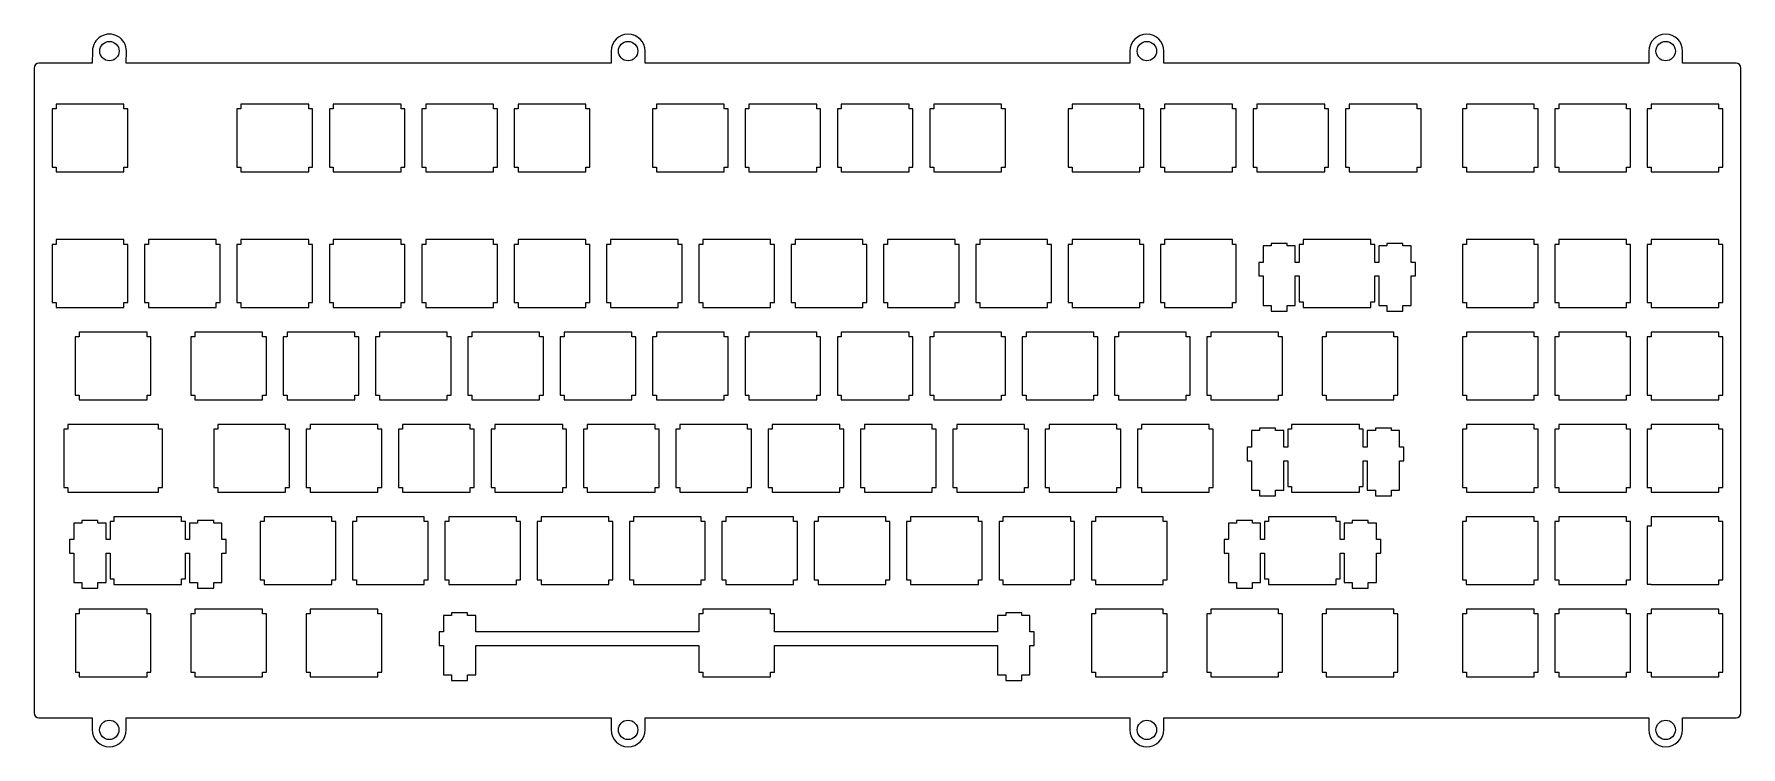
# Model space of a CAD drawing. Header units: millimetres. Extents: x -12 to 340, y 294 to 441.
import ezdxf

# ---------------------------------------------------------------- set-up
doc = ezdxf.new("R2010")
doc.units = ezdxf.units.MM

msp = doc.modelspace()

# ---------------------------------------------------------------- linework, layer by layer
at = {"color": 7, "linetype": 'Continuous', "lineweight": 15}
for p, q in [((0.5, 437.92), (0.46, 435.42)), ((7.46, 435.42), (7.5, 437.92)), ((107.46, 437.92), (107.46, 435.42)), ((114.46, 435.42), (114.46, 437.92)), ((214.46, 437.92), (214.46, 435.42)), ((221.46, 435.42), (221.46, 437.92)), ((321.46, 437.92), (321.46, 435.42)), ((328.46, 435.42), (328.46, 437.92)), ((-11.54, 434.42), (-11.54, 301.42)), ((0.46, 435.42), (-10.54, 435.42)), ((107.46, 435.42), (7.46, 435.42)), ((214.46, 435.42), (114.46, 435.42)), ((321.46, 435.42), (221.46, 435.42)), ((339.46, 435.42), (328.46, 435.42)), ((340.46, 301.42), (340.46, 434.42)), ((-7.8, 425.99), (-7.8, 413.98)), ((-6.99, 425.99), (-7.8, 425.99)), ((6.99, 426.97), (-6.99, 426.97)), ((-6.99, 426.97), (-6.99, 425.99)), ((6.99, 425.99), (6.99, 426.97)), ((7.8, 425.99), (6.99, 425.99)), ((7.8, 413.98), (7.8, 425.99)), ((30.3, 425.99), (30.3, 413.98)), ((31.11, 425.99), (30.3, 425.99)), ((45.09, 426.97), (31.11, 426.97)), ((31.11, 426.97), (31.11, 425.99)), ((45.09, 425.99), (45.09, 426.97)), ((45.9, 425.99), (45.09, 425.99)), ((45.9, 413.98), (45.9, 425.99)), ((49.35, 425.99), (49.35, 413.98)), ((50.16, 425.99), (49.35, 425.99)), ((64.14, 426.97), (50.16, 426.97)), ((50.16, 426.97), (50.16, 425.99)), ((64.14, 425.99), (64.14, 426.97)), ((64.95, 425.99), (64.14, 425.99)), ((64.95, 413.98), (64.95, 425.99)), ((68.4, 425.99), (68.4, 413.98)), ((69.22, 425.99), (68.4, 425.99)), ((83.19, 426.97), (69.22, 426.97)), ((69.22, 426.97), (69.22, 425.99)), ((83.19, 425.99), (83.19, 426.97)), ((84, 425.99), (83.19, 425.99)), ((84, 413.98), (84, 425.99)), ((87.45, 425.99), (87.45, 413.98)), ((88.27, 425.99), (87.45, 425.99)), ((102.23, 426.97), (88.27, 426.97)), ((88.27, 426.97), (88.27, 425.99)), ((102.23, 425.99), (102.23, 426.97)), ((103.05, 425.99), (102.23, 425.99)), ((103.05, 413.98), (103.05, 425.99)), ((116.03, 425.99), (116.03, 413.98)), ((116.84, 425.99), (116.03, 425.99)), ((130.81, 426.97), (116.84, 426.97)), ((116.84, 426.97), (116.84, 425.99)), ((130.81, 425.99), (130.81, 426.97)), ((131.62, 425.99), (130.81, 425.99)), ((131.62, 413.98), (131.62, 425.99)), ((135.08, 425.99), (135.08, 413.98)), ((135.89, 425.99), (135.08, 425.99)), ((149.86, 426.97), (135.89, 426.97)), ((135.89, 426.97), (135.89, 425.99)), ((149.86, 425.99), (149.86, 426.97)), ((150.67, 425.99), (149.86, 425.99)), ((150.67, 413.98), (150.67, 425.99)), ((154.13, 425.99), (154.13, 413.98)), ((154.94, 425.99), (154.13, 425.99)), ((168.91, 426.97), (154.94, 426.97)), ((154.94, 426.97), (154.94, 425.99)), ((168.91, 425.99), (168.91, 426.97)), ((169.72, 425.99), (168.91, 425.99)), ((169.72, 413.98), (169.72, 425.99)), ((173.17, 425.99), (173.17, 413.98)), ((173.99, 425.99), (173.17, 425.99)), ((187.96, 426.97), (173.99, 426.97)), ((173.99, 426.97), (173.99, 425.99)), ((187.96, 425.99), (187.96, 426.97)), ((188.77, 425.99), (187.96, 425.99)), ((188.77, 413.98), (188.77, 425.99)), ((201.75, 425.99), (201.75, 413.98)), ((202.56, 425.99), (201.75, 425.99)), ((216.53, 426.97), (202.56, 426.97)), ((202.56, 426.97), (202.56, 425.99)), ((216.53, 425.99), (216.53, 426.97)), ((217.35, 425.99), (216.53, 425.99)), ((217.35, 413.98), (217.35, 425.99)), ((220.8, 425.99), (220.8, 413.98)), ((221.62, 425.99), (220.8, 425.99)), ((235.59, 426.97), (221.62, 426.97)), ((221.62, 426.97), (221.62, 425.99)), ((235.59, 425.99), (235.59, 426.97)), ((236.4, 425.99), (235.59, 425.99)), ((236.4, 413.98), (236.4, 425.99)), ((239.85, 425.99), (239.85, 413.98)), ((240.66, 425.99), (239.85, 425.99)), ((254.63, 426.97), (240.66, 426.97)), ((240.66, 426.97), (240.66, 425.99)), ((254.63, 425.99), (254.63, 426.97)), ((255.45, 425.99), (254.63, 425.99)), ((255.45, 413.98), (255.45, 425.99)), ((258.9, 425.99), (258.9, 413.98)), ((259.71, 425.99), (258.9, 425.99)), ((273.69, 426.97), (259.71, 426.97)), ((259.71, 426.97), (259.71, 425.99)), ((273.69, 425.99), (273.69, 426.97)), ((274.5, 425.99), (273.69, 425.99)), ((274.5, 413.98), (274.5, 425.99)), ((283.03, 425.99), (283.03, 413.98)), ((283.85, 425.99), (283.03, 425.99)), ((297.81, 426.97), (283.85, 426.97)), ((283.85, 426.97), (283.85, 425.99)), ((297.81, 425.99), (297.81, 426.97)), ((298.63, 425.99), (297.81, 425.99)), ((298.63, 413.98), (298.63, 425.99)), ((302.08, 425.99), (302.08, 413.98)), ((302.89, 425.99), (302.08, 425.99)), ((316.87, 426.97), (302.89, 426.97)), ((302.89, 426.97), (302.89, 425.99)), ((316.87, 425.99), (316.87, 426.97)), ((317.68, 425.99), (316.87, 425.99)), ((317.68, 413.98), (317.68, 425.99)), ((321.13, 425.99), (321.13, 413.98)), ((321.94, 425.99), (321.13, 425.99)), ((335.92, 426.97), (321.94, 426.97)), ((321.94, 426.97), (321.94, 425.99)), ((335.92, 425.99), (335.92, 426.97)), ((336.73, 425.99), (335.92, 425.99)), ((336.73, 413.98), (336.73, 425.99)), ((-7.8, 413.98), (-6.99, 413.98)), ((-6.99, 413.98), (-6.99, 413)), ((-6.99, 413), (6.99, 413)), ((6.99, 413), (6.99, 413.98)), ((6.99, 413.98), (7.8, 413.98)), ((30.3, 413.98), (31.11, 413.98)), ((31.11, 413.98), (31.11, 413)), ((31.11, 413), (45.09, 413)), ((45.09, 413), (45.09, 413.98)), ((45.09, 413.98), (45.9, 413.98)), ((49.35, 413.98), (50.16, 413.98)), ((50.16, 413.98), (50.16, 413)), ((50.16, 413), (64.14, 413)), ((64.14, 413), (64.14, 413.98)), ((64.14, 413.98), (64.95, 413.98)), ((68.4, 413.98), (69.22, 413.98)), ((69.22, 413.98), (69.22, 413)), ((69.22, 413), (83.19, 413)), ((83.19, 413), (83.19, 413.98)), ((83.19, 413.98), (84, 413.98)), ((87.45, 413.98), (88.27, 413.98)), ((88.27, 413.98), (88.27, 413)), ((88.27, 413), (102.23, 413)), ((102.23, 413), (102.23, 413.98)), ((102.23, 413.98), (103.05, 413.98)), ((116.03, 413.98), (116.84, 413.98)), ((116.84, 413.98), (116.84, 413)), ((116.84, 413), (130.81, 413)), ((130.81, 413), (130.81, 413.98)), ((130.81, 413.98), (131.62, 413.98)), ((135.08, 413.98), (135.89, 413.98)), ((135.89, 413.98), (135.89, 413)), ((135.89, 413), (149.86, 413)), ((149.86, 413), (149.86, 413.98)), ((149.86, 413.98), (150.67, 413.98)), ((154.13, 413.98), (154.94, 413.98)), ((154.94, 413.98), (154.94, 413)), ((154.94, 413), (168.91, 413)), ((168.91, 413), (168.91, 413.98)), ((168.91, 413.98), (169.72, 413.98)), ((173.17, 413.98), (173.99, 413.98)), ((173.99, 413.98), (173.99, 413)), ((173.99, 413), (187.96, 413)), ((187.96, 413), (187.96, 413.98)), ((187.96, 413.98), (188.77, 413.98)), ((201.75, 413.98), (202.56, 413.98)), ((202.56, 413.98), (202.56, 413)), ((202.56, 413), (216.53, 413)), ((216.53, 413), (216.53, 413.98)), ((216.53, 413.98), (217.35, 413.98)), ((220.8, 413.98), (221.62, 413.98)), ((221.62, 413.98), (221.62, 413)), ((221.62, 413), (235.59, 413)), ((235.59, 413), (235.59, 413.98)), ((235.59, 413.98), (236.4, 413.98)), ((239.85, 413.98), (240.66, 413.98)), ((240.66, 413.98), (240.66, 413)), ((240.66, 413), (254.63, 413)), ((254.63, 413), (254.63, 413.98)), ((254.63, 413.98), (255.45, 413.98)), ((258.9, 413.98), (259.71, 413.98)), ((259.71, 413.98), (259.71, 413)), ((259.71, 413), (273.69, 413)), ((273.69, 413), (273.69, 413.98)), ((273.69, 413.98), (274.5, 413.98)), ((283.03, 413.98), (283.85, 413.98)), ((283.85, 413.98), (283.85, 413)), ((283.85, 413), (297.81, 413)), ((297.81, 413), (297.81, 413.98)), ((297.81, 413.98), (298.63, 413.98)), ((302.08, 413.98), (302.89, 413.98)), ((302.89, 413.98), (302.89, 413)), ((302.89, 413), (316.87, 413)), ((316.87, 413), (316.87, 413.98)), ((316.87, 413.98), (317.68, 413.98)), ((321.13, 413.98), (321.94, 413.98)), ((321.94, 413.98), (321.94, 413)), ((321.94, 413), (335.92, 413)), ((335.92, 413), (335.92, 413.98)), ((335.92, 413.98), (336.73, 413.98)), ((-7.8, 398.05), (-7.8, 386.04)), ((-6.99, 398.05), (-7.8, 398.05)), ((6.99, 399.03), (-6.99, 399.03)), ((-6.99, 399.03), (-6.99, 398.05)), ((6.99, 398.05), (6.99, 399.03)), ((7.8, 398.05), (6.99, 398.05)), ((7.8, 386.04), (7.8, 398.05)), ((11.25, 398.05), (11.25, 386.04)), ((12.06, 398.05), (11.25, 398.05)), ((26.04, 399.03), (12.06, 399.03)), ((12.06, 399.03), (12.06, 398.05)), ((26.04, 398.05), (26.04, 399.03)), ((26.85, 398.05), (26.04, 398.05)), ((26.85, 386.04), (26.85, 398.05)), ((30.3, 398.05), (30.3, 386.04)), ((31.11, 398.05), (30.3, 398.05)), ((45.09, 399.03), (31.11, 399.03)), ((31.11, 399.03), (31.11, 398.05)), ((45.09, 398.05), (45.09, 399.03)), ((45.9, 398.05), (45.09, 398.05)), ((45.9, 386.04), (45.9, 398.05)), ((49.35, 398.05), (49.35, 386.04)), ((50.16, 398.05), (49.35, 398.05)), ((64.14, 399.03), (50.16, 399.03)), ((50.16, 399.03), (50.16, 398.05)), ((64.14, 398.05), (64.14, 399.03)), ((64.95, 398.05), (64.14, 398.05)), ((64.95, 386.04), (64.95, 398.05)), ((69.22, 398.05), (68.4, 398.05)), ((68.4, 398.05), (68.4, 386.04)), ((83.19, 399.03), (69.22, 399.03)), ((69.22, 399.03), (69.22, 398.05)), ((83.19, 398.05), (83.19, 399.03)), ((84, 398.05), (83.19, 398.05)), ((84, 386.04), (84, 398.05)), ((88.27, 398.05), (87.45, 398.05)), ((87.45, 398.05), (87.45, 386.04)), ((102.23, 399.03), (88.27, 399.03)), ((88.27, 399.03), (88.27, 398.05)), ((102.23, 398.05), (102.23, 399.03)), ((103.05, 398.05), (102.23, 398.05)), ((103.05, 386.04), (103.05, 398.05)), ((106.5, 398.05), (106.5, 386.04)), ((107.31, 398.05), (106.5, 398.05)), ((121.28, 399.03), (107.31, 399.03)), ((107.31, 399.03), (107.31, 398.05)), ((121.28, 398.05), (121.28, 399.03)), ((122.1, 398.05), (121.28, 398.05)), ((122.1, 386.04), (122.1, 398.05)), ((125.55, 398.05), (125.55, 386.04)), ((126.36, 398.05), (125.55, 398.05)), ((140.34, 399.03), (126.36, 399.03)), ((126.36, 399.03), (126.36, 398.05)), ((140.34, 398.05), (140.34, 399.03)), ((141.15, 398.05), (140.34, 398.05)), ((141.15, 386.04), (141.15, 398.05)), ((144.6, 398.05), (144.6, 386.04)), ((145.41, 398.05), (144.6, 398.05)), ((159.38, 399.03), (145.41, 399.03)), ((145.41, 399.03), (145.41, 398.05)), ((159.38, 398.05), (159.38, 399.03)), ((160.2, 398.05), (159.38, 398.05)), ((160.2, 386.04), (160.2, 398.05)), ((163.65, 398.05), (163.65, 386.04)), ((164.47, 398.05), (163.65, 398.05)), ((178.44, 399.03), (164.47, 399.03)), ((164.47, 399.03), (164.47, 398.05)), ((178.44, 398.05), (178.44, 399.03)), ((179.25, 398.05), (178.44, 398.05)), ((179.25, 386.04), (179.25, 398.05)), ((182.7, 398.05), (182.7, 386.04)), ((183.51, 398.05), (182.7, 398.05)), ((197.49, 399.03), (183.51, 399.03)), ((183.51, 399.03), (183.51, 398.05)), ((197.49, 398.05), (197.49, 399.03)), ((198.3, 398.05), (197.49, 398.05)), ((198.3, 386.04), (198.3, 398.05)), ((201.75, 398.05), (201.75, 386.04)), ((202.56, 398.05), (201.75, 398.05)), ((216.53, 399.03), (202.56, 399.03)), ((202.56, 399.03), (202.56, 398.05)), ((216.53, 398.05), (216.53, 399.03)), ((217.35, 398.05), (216.53, 398.05)), ((217.35, 386.04), (217.35, 398.05)), ((220.8, 398.05), (220.8, 386.04)), ((221.62, 398.05), (220.8, 398.05)), ((235.59, 399.03), (221.62, 399.03)), ((221.62, 399.03), (221.62, 398.05)), ((235.59, 398.05), (235.59, 399.03)), ((236.4, 398.05), (235.59, 398.05)), ((236.4, 386.04), (236.4, 398.05)), ((246.89, 398.27), (243.59, 398.27)), ((243.59, 398.27), (243.59, 397.74)), ((246.89, 397.74), (246.89, 398.27)), ((250.19, 398.05), (249.38, 398.05)), ((249.38, 398.05), (249.38, 394.33)), ((264.16, 399.03), (250.19, 399.03)), ((250.19, 399.03), (250.19, 398.05)), ((264.16, 398.05), (264.16, 399.03)), ((264.97, 398.05), (264.16, 398.05)), ((264.97, 394.33), (264.97, 398.05)), ((270.76, 398.27), (267.46, 398.27)), ((267.46, 398.27), (267.46, 397.74)), ((270.76, 397.74), (270.76, 398.27)), ((283.03, 398.05), (283.03, 386.04)), ((283.85, 398.05), (283.03, 398.05)), ((297.81, 399.03), (283.85, 399.03)), ((283.85, 399.03), (283.85, 398.05)), ((297.81, 398.05), (297.81, 399.03)), ((298.63, 398.05), (297.81, 398.05)), ((298.63, 386.04), (298.63, 398.05)), ((302.08, 398.05), (302.08, 386.04)), ((302.89, 398.05), (302.08, 398.05)), ((316.87, 399.03), (302.89, 399.03)), ((302.89, 399.03), (302.89, 398.05)), ((316.87, 398.05), (316.87, 399.03)), ((317.68, 398.05), (316.87, 398.05)), ((317.68, 386.04), (317.68, 398.05)), ((321.13, 398.05), (321.13, 386.04)), ((321.94, 398.05), (321.13, 398.05)), ((335.92, 399.03), (321.94, 399.03)), ((321.94, 399.03), (321.94, 398.05)), ((335.92, 398.05), (335.92, 399.03)), ((336.73, 398.05), (335.92, 398.05)), ((336.73, 386.04), (336.73, 398.05)), ((241.91, 394.33), (241.02, 394.33)), ((241.02, 394.33), (241.02, 391.54)), ((243.59, 397.74), (241.91, 397.74)), ((241.91, 397.74), (241.91, 394.33)), ((248.56, 397.74), (246.89, 397.74)), ((248.56, 394.33), (248.56, 397.74)), ((249.38, 394.33), (248.56, 394.33)), ((265.79, 394.33), (264.97, 394.33)), ((267.46, 397.74), (265.79, 397.74)), ((265.79, 397.74), (265.79, 394.33)), ((272.44, 397.74), (270.76, 397.74)), ((272.44, 394.33), (272.44, 397.74)), ((273.33, 394.33), (272.44, 394.33)), ((273.33, 391.54), (273.33, 394.33)), ((241.02, 391.54), (241.91, 391.54)), ((241.91, 391.54), (241.91, 385.44)), ((248.56, 385.44), (248.56, 391.54)), ((248.56, 391.54), (249.38, 391.54)), ((249.38, 391.54), (249.38, 386.23)), ((264.97, 386.23), (264.97, 391.54)), ((264.97, 391.54), (265.79, 391.54)), ((265.79, 391.54), (265.79, 385.44)), ((272.44, 385.44), (272.44, 391.54)), ((272.44, 391.54), (273.33, 391.54)), ((-7.8, 386.04), (-6.99, 386.04)), ((-6.99, 386.04), (-6.99, 385.06)), ((-6.99, 385.06), (6.99, 385.06)), ((6.99, 385.06), (6.99, 386.04)), ((6.99, 386.04), (7.8, 386.04)), ((11.25, 386.04), (12.06, 386.04)), ((12.06, 386.04), (12.06, 385.06)), ((12.06, 385.06), (26.04, 385.06)), ((26.04, 385.06), (26.04, 386.04)), ((26.04, 386.04), (26.85, 386.04)), ((30.3, 386.04), (31.11, 386.04)), ((31.11, 386.04), (31.11, 385.06)), ((31.11, 385.06), (45.09, 385.06)), ((45.09, 385.06), (45.09, 386.04)), ((45.09, 386.04), (45.9, 386.04)), ((49.35, 386.04), (50.16, 386.04)), ((50.16, 386.04), (50.16, 385.06)), ((50.16, 385.06), (64.14, 385.06)), ((64.14, 385.06), (64.14, 386.04)), ((64.14, 386.04), (64.95, 386.04)), ((68.4, 386.04), (69.22, 386.04)), ((69.22, 386.04), (69.22, 385.06)), ((69.22, 385.06), (83.19, 385.06)), ((83.19, 385.06), (83.19, 386.04)), ((83.19, 386.04), (84, 386.04)), ((87.45, 386.04), (88.27, 386.04)), ((88.27, 386.04), (88.27, 385.06)), ((88.27, 385.06), (102.23, 385.06)), ((102.23, 385.06), (102.23, 386.04)), ((102.23, 386.04), (103.05, 386.04)), ((106.5, 386.04), (107.31, 386.04)), ((107.31, 386.04), (107.31, 385.06)), ((107.31, 385.06), (121.28, 385.06)), ((121.28, 385.06), (121.28, 386.04)), ((121.28, 386.04), (122.1, 386.04)), ((125.55, 386.04), (126.36, 386.04)), ((126.36, 386.04), (126.36, 385.06)), ((126.36, 385.06), (140.34, 385.06)), ((140.34, 385.06), (140.34, 386.04)), ((140.34, 386.04), (141.15, 386.04)), ((144.6, 386.04), (145.41, 386.04)), ((145.41, 386.04), (145.41, 385.06)), ((145.41, 385.06), (159.38, 385.06)), ((159.38, 385.06), (159.38, 386.04)), ((159.38, 386.04), (160.2, 386.04)), ((163.65, 386.04), (164.47, 386.04)), ((164.47, 386.04), (164.47, 385.06)), ((164.47, 385.06), (178.44, 385.06)), ((178.44, 385.06), (178.44, 386.04)), ((178.44, 386.04), (179.25, 386.04)), ((182.7, 386.04), (183.51, 386.04)), ((183.51, 386.04), (183.51, 385.06)), ((183.51, 385.06), (197.49, 385.06)), ((197.49, 385.06), (197.49, 386.04)), ((197.49, 386.04), (198.3, 386.04)), ((201.75, 386.04), (202.56, 386.04)), ((202.56, 386.04), (202.56, 385.06)), ((202.56, 385.06), (216.53, 385.06)), ((216.53, 385.06), (216.53, 386.04)), ((216.53, 386.04), (217.35, 386.04)), ((220.8, 386.04), (221.62, 386.04)), ((221.62, 386.04), (221.62, 385.06)), ((221.62, 385.06), (235.59, 385.06)), ((235.59, 385.06), (235.59, 386.04)), ((235.59, 386.04), (236.4, 386.04)), ((241.91, 385.44), (243.59, 385.44)), ((243.59, 385.44), (243.59, 384.3)), ((243.59, 384.3), (246.89, 384.3)), ((246.89, 384.3), (246.89, 385.44)), ((246.89, 385.44), (248.56, 385.44)), ((249.38, 386.23), (250.19, 386.23)), ((250.19, 386.23), (250.19, 385.06)), ((250.19, 385.06), (264.16, 385.06)), ((264.16, 385.06), (264.16, 386.23)), ((264.16, 386.23), (264.97, 386.23)), ((265.79, 385.44), (267.46, 385.44)), ((267.46, 385.44), (267.46, 384.3)), ((267.46, 384.3), (270.76, 384.3)), ((270.76, 384.3), (270.76, 385.44)), ((270.76, 385.44), (272.44, 385.44)), ((283.03, 386.04), (283.85, 386.04)), ((283.85, 386.04), (283.85, 385.06)), ((283.85, 385.06), (297.81, 385.06)), ((297.81, 385.06), (297.81, 386.04)), ((297.81, 386.04), (298.63, 386.04)), ((302.08, 386.04), (302.89, 386.04)), ((302.89, 386.04), (302.89, 385.06)), ((302.89, 385.06), (316.87, 385.06)), ((316.87, 385.06), (316.87, 386.04)), ((316.87, 386.04), (317.68, 386.04)), ((321.13, 386.04), (321.94, 386.04)), ((321.94, 386.04), (321.94, 385.06)), ((321.94, 385.06), (335.92, 385.06)), ((335.92, 385.06), (335.92, 386.04)), ((335.92, 386.04), (336.73, 386.04)), ((-3.04, 379), (-3.04, 366.99)), ((-2.22, 379), (-3.04, 379)), ((11.75, 379.98), (-2.22, 379.98)), ((-2.22, 379.98), (-2.22, 379)), ((11.75, 379), (11.75, 379.98)), ((12.56, 379), (11.75, 379)), ((12.56, 366.99), (12.56, 379)), ((20.78, 379), (20.78, 366.99)), ((21.59, 379), (20.78, 379)), ((35.56, 379.98), (21.59, 379.98)), ((21.59, 379.98), (21.59, 379)), ((35.56, 379), (35.56, 379.98)), ((36.37, 379), (35.56, 379)), ((36.37, 366.99), (36.37, 379)), ((39.83, 379), (39.83, 366.99)), ((40.64, 379), (39.83, 379)), ((54.61, 379.98), (40.64, 379.98)), ((40.64, 379.98), (40.64, 379)), ((54.61, 379), (54.61, 379.98)), ((55.42, 379), (54.61, 379)), ((55.42, 366.99), (55.42, 379)), ((58.88, 379), (58.88, 366.99)), ((59.69, 379), (58.88, 379)), ((73.66, 379.98), (59.69, 379.98)), ((59.69, 379.98), (59.69, 379)), ((73.66, 379), (73.66, 379.98)), ((74.47, 379), (73.66, 379)), ((74.47, 366.99), (74.47, 379)), ((77.93, 379), (77.93, 366.99)), ((78.74, 379), (77.93, 379)), ((92.71, 379.98), (78.74, 379.98)), ((78.74, 379.98), (78.74, 379)), ((92.71, 379), (92.71, 379.98)), ((93.52, 379), (92.71, 379)), ((93.52, 366.99), (93.52, 379)), ((96.98, 379), (96.98, 366.99)), ((97.79, 379), (96.98, 379)), ((111.76, 379.98), (97.79, 379.98)), ((97.79, 379.98), (97.79, 379)), ((111.76, 379), (111.76, 379.98)), ((112.57, 379), (111.76, 379)), ((112.57, 366.99), (112.57, 379)), ((116.03, 379), (116.03, 366.99)), ((116.84, 379), (116.03, 379)), ((130.81, 379.98), (116.84, 379.98)), ((116.84, 379.98), (116.84, 379)), ((130.81, 379), (130.81, 379.98)), ((131.62, 379), (130.81, 379)), ((131.62, 366.99), (131.62, 379)), ((135.08, 379), (135.08, 366.99)), ((135.89, 379), (135.08, 379)), ((149.86, 379.98), (135.89, 379.98)), ((135.89, 379.98), (135.89, 379)), ((149.86, 379), (149.86, 379.98)), ((150.67, 379), (149.86, 379)), ((150.67, 366.99), (150.67, 379)), ((154.13, 379), (154.13, 366.99)), ((154.94, 379), (154.13, 379)), ((168.91, 379.98), (154.94, 379.98)), ((154.94, 379.98), (154.94, 379)), ((168.91, 379), (168.91, 379.98)), ((169.72, 379), (168.91, 379)), ((169.72, 366.99), (169.72, 379)), ((173.18, 379), (173.18, 366.99)), ((173.99, 379), (173.18, 379)), ((187.96, 379.98), (173.99, 379.98)), ((173.99, 379.98), (173.99, 379)), ((187.96, 379), (187.96, 379.98)), ((188.77, 379), (187.96, 379)), ((188.77, 366.99), (188.77, 379)), ((192.23, 379), (192.23, 366.99)), ((193.04, 379), (192.23, 379)), ((207.01, 379.98), (193.04, 379.98)), ((193.04, 379.98), (193.04, 379)), ((207.01, 379), (207.01, 379.98)), ((207.82, 379), (207.01, 379)), ((207.82, 366.99), (207.82, 379)), ((211.28, 379), (211.28, 366.99)), ((212.09, 379), (211.28, 379)), ((226.06, 379.98), (212.09, 379.98)), ((212.09, 379.98), (212.09, 379)), ((226.06, 379), (226.06, 379.98)), ((226.87, 379), (226.06, 379)), ((226.87, 366.99), (226.87, 379)), ((230.33, 379), (230.33, 366.99)), ((231.14, 379), (230.33, 379)), ((245.11, 379.98), (231.14, 379.98)), ((231.14, 379.98), (231.14, 379)), ((245.11, 379), (245.11, 379.98)), ((245.92, 379), (245.11, 379)), ((245.92, 366.99), (245.92, 379)), ((254.14, 379), (254.14, 366.99)), ((254.95, 379), (254.14, 379)), ((268.92, 379.98), (254.95, 379.98)), ((254.95, 379.98), (254.95, 379)), ((268.92, 379), (268.92, 379.98)), ((269.74, 379), (268.92, 379)), ((269.74, 366.99), (269.74, 379)), ((283.03, 379), (283.03, 366.99)), ((283.85, 379), (283.03, 379)), ((297.81, 379.98), (283.85, 379.98)), ((283.85, 379.98), (283.85, 379)), ((297.81, 379), (297.81, 379.98)), ((298.63, 379), (297.81, 379)), ((298.63, 366.99), (298.63, 379)), ((302.08, 379), (302.08, 366.99)), ((302.89, 379), (302.08, 379)), ((316.87, 379.98), (302.89, 379.98)), ((302.89, 379.98), (302.89, 379)), ((316.87, 379), (316.87, 379.98)), ((317.68, 379), (316.87, 379)), ((317.68, 366.99), (317.68, 379)), ((321.13, 379), (321.13, 366.99)), ((321.94, 379), (321.13, 379)), ((335.92, 379.98), (321.94, 379.98)), ((321.94, 379.98), (321.94, 379)), ((335.92, 379), (335.92, 379.98)), ((336.73, 379), (335.92, 379)), ((336.73, 366.99), (336.73, 379)), ((-3.04, 366.99), (-2.22, 366.99)), ((-2.22, 366.99), (-2.22, 366.01)), ((11.75, 366.01), (11.75, 366.99)), ((11.75, 366.99), (12.56, 366.99)), ((20.78, 366.99), (21.59, 366.99)), ((21.59, 366.99), (21.59, 366.01)), ((35.56, 366.01), (35.56, 366.99)), ((35.56, 366.99), (36.37, 366.99)), ((39.83, 366.99), (40.64, 366.99)), ((40.64, 366.99), (40.64, 366.01)), ((54.61, 366.01), (54.61, 366.99)), ((54.61, 366.99), (55.42, 366.99)), ((58.88, 366.99), (59.69, 366.99)), ((59.69, 366.99), (59.69, 366.01)), ((73.66, 366.01), (73.66, 366.99)), ((73.66, 366.99), (74.47, 366.99)), ((77.93, 366.99), (78.74, 366.99)), ((78.74, 366.99), (78.74, 366.01)), ((92.71, 366.01), (92.71, 366.99)), ((92.71, 366.99), (93.52, 366.99)), ((96.98, 366.99), (97.79, 366.99)), ((97.79, 366.99), (97.79, 366.01)), ((111.76, 366.01), (111.76, 366.99)), ((111.76, 366.99), (112.57, 366.99)), ((116.03, 366.99), (116.84, 366.99)), ((116.84, 366.99), (116.84, 366.01)), ((130.81, 366.01), (130.81, 366.99)), ((130.81, 366.99), (131.62, 366.99)), ((135.08, 366.99), (135.89, 366.99)), ((135.89, 366.99), (135.89, 366.01)), ((149.86, 366.01), (149.86, 366.99)), ((149.86, 366.99), (150.67, 366.99)), ((154.13, 366.99), (154.94, 366.99)), ((154.94, 366.99), (154.94, 366.01)), ((168.91, 366.01), (168.91, 366.99)), ((168.91, 366.99), (169.72, 366.99)), ((173.18, 366.99), (173.99, 366.99)), ((173.99, 366.99), (173.99, 366.01)), ((187.96, 366.01), (187.96, 366.99)), ((187.96, 366.99), (188.77, 366.99)), ((192.23, 366.99), (193.04, 366.99)), ((193.04, 366.99), (193.04, 366.01)), ((207.01, 366.01), (207.01, 366.99)), ((207.01, 366.99), (207.82, 366.99)), ((211.28, 366.99), (212.09, 366.99)), ((212.09, 366.99), (212.09, 366.01)), ((226.06, 366.01), (226.06, 366.99)), ((226.06, 366.99), (226.87, 366.99)), ((230.33, 366.99), (231.14, 366.99)), ((231.14, 366.99), (231.14, 366.01)), ((245.11, 366.01), (245.11, 366.99)), ((245.11, 366.99), (245.92, 366.99)), ((254.14, 366.99), (254.95, 366.99)), ((254.95, 366.99), (254.95, 366.01)), ((268.92, 366.01), (268.92, 366.99)), ((268.92, 366.99), (269.74, 366.99)), ((283.03, 366.99), (283.85, 366.99)), ((283.85, 366.99), (283.85, 366.01)), ((297.81, 366.01), (297.81, 366.99)), ((297.81, 366.99), (298.63, 366.99)), ((302.08, 366.99), (302.89, 366.99)), ((302.89, 366.99), (302.89, 366.01)), ((316.87, 366.01), (316.87, 366.99)), ((316.87, 366.99), (317.68, 366.99)), ((321.13, 366.99), (321.94, 366.99)), ((321.94, 366.99), (321.94, 366.01)), ((335.92, 366.01), (335.92, 366.99)), ((335.92, 366.99), (336.73, 366.99)), ((-2.22, 366.01), (11.75, 366.01)), ((21.59, 366.01), (35.56, 366.01)), ((40.64, 366.01), (54.61, 366.01)), ((59.69, 366.01), (73.66, 366.01)), ((78.74, 366.01), (92.71, 366.01)), ((97.79, 366.01), (111.76, 366.01)), ((116.84, 366.01), (130.81, 366.01)), ((135.89, 366.01), (149.86, 366.01)), ((154.94, 366.01), (168.91, 366.01)), ((173.99, 366.01), (187.96, 366.01)), ((193.04, 366.01), (207.01, 366.01)), ((212.09, 366.01), (226.06, 366.01)), ((231.14, 366.01), (245.11, 366.01)), ((254.95, 366.01), (268.92, 366.01)), ((283.85, 366.01), (297.81, 366.01)), ((302.89, 366.01), (316.87, 366.01)), ((321.94, 366.01), (335.92, 366.01)), ((-5.41, 359.95), (-5.41, 347.94)), ((-4.6, 359.95), (-5.41, 359.95)), ((14.13, 360.93), (-4.6, 360.93)), ((-4.6, 360.93), (-4.6, 359.95)), ((14.13, 359.95), (14.13, 360.93)), ((14.94, 359.95), (14.13, 359.95)), ((14.94, 347.94), (14.94, 359.95)), ((25.54, 359.95), (25.54, 347.94)), ((26.35, 359.95), (25.54, 359.95)), ((40.32, 360.93), (26.35, 360.93)), ((26.35, 360.93), (26.35, 359.95)), ((40.32, 359.95), (40.32, 360.93)), ((41.14, 359.95), (40.32, 359.95)), ((41.14, 347.94), (41.14, 359.95)), ((44.59, 359.95), (44.59, 347.94)), ((45.4, 359.95), (44.59, 359.95)), ((59.37, 360.93), (45.4, 360.93)), ((45.4, 360.93), (45.4, 359.95)), ((59.37, 359.95), (59.37, 360.93)), ((60.19, 359.95), (59.37, 359.95)), ((60.19, 347.94), (60.19, 359.95)), ((63.64, 359.95), (63.64, 347.94)), ((64.45, 359.95), (63.64, 359.95)), ((78.42, 360.93), (64.45, 360.93)), ((64.45, 360.93), (64.45, 359.95)), ((78.42, 359.95), (78.42, 360.93)), ((79.24, 359.95), (78.42, 359.95)), ((79.24, 347.94), (79.24, 359.95)), ((82.69, 359.95), (82.69, 347.94)), ((83.5, 359.95), (82.69, 359.95)), ((97.47, 360.93), (83.5, 360.93)), ((83.5, 360.93), (83.5, 359.95)), ((97.47, 359.95), (97.47, 360.93)), ((98.29, 359.95), (97.47, 359.95)), ((98.29, 347.94), (98.29, 359.95)), ((101.74, 359.95), (101.74, 347.94)), ((102.55, 359.95), (101.74, 359.95)), ((116.52, 360.93), (102.55, 360.93)), ((102.55, 360.93), (102.55, 359.95)), ((116.52, 359.95), (116.52, 360.93)), ((117.34, 359.95), (116.52, 359.95)), ((117.34, 347.94), (117.34, 359.95)), ((120.79, 359.95), (120.79, 347.94)), ((121.6, 359.95), (120.79, 359.95)), ((135.57, 360.93), (121.6, 360.93)), ((121.6, 360.93), (121.6, 359.95)), ((135.57, 359.95), (135.57, 360.93)), ((136.39, 359.95), (135.57, 359.95)), ((136.39, 347.94), (136.39, 359.95)), ((139.84, 359.95), (139.84, 347.94)), ((140.65, 359.95), (139.84, 359.95)), ((154.62, 360.93), (140.65, 360.93)), ((140.65, 360.93), (140.65, 359.95)), ((154.62, 359.95), (154.62, 360.93)), ((155.44, 359.95), (154.62, 359.95)), ((155.44, 347.94), (155.44, 359.95)), ((158.89, 359.95), (158.89, 347.94)), ((159.7, 359.95), (158.89, 359.95)), ((173.67, 360.93), (159.7, 360.93)), ((159.7, 360.93), (159.7, 359.95)), ((173.67, 359.95), (173.67, 360.93)), ((174.49, 359.95), (173.67, 359.95)), ((174.49, 347.94), (174.49, 359.95)), ((177.94, 359.95), (177.94, 347.94)), ((178.75, 359.95), (177.94, 359.95)), ((192.72, 360.93), (178.75, 360.93)), ((178.75, 360.93), (178.75, 359.95)), ((192.72, 359.95), (192.72, 360.93)), ((193.54, 359.95), (192.72, 359.95)), ((193.54, 347.94), (193.54, 359.95)), ((196.99, 359.95), (196.99, 347.94)), ((197.8, 359.95), (196.99, 359.95)), ((211.77, 360.93), (197.8, 360.93)), ((197.8, 360.93), (197.8, 359.95)), ((211.77, 359.95), (211.77, 360.93)), ((212.59, 359.95), (211.77, 359.95)), ((212.59, 347.94), (212.59, 359.95)), ((216.04, 359.95), (216.04, 347.94)), ((216.85, 359.95), (216.04, 359.95)), ((230.82, 360.93), (216.85, 360.93)), ((216.85, 360.93), (216.85, 359.95)), ((230.82, 359.95), (230.82, 360.93)), ((231.64, 359.95), (230.82, 359.95)), ((231.64, 347.94), (231.64, 359.95)), ((241.21, 359.64), (239.53, 359.64)), ((239.53, 359.64), (239.53, 356.24)), ((244.51, 360.17), (241.21, 360.17)), ((241.21, 360.17), (241.21, 359.64)), ((244.51, 359.64), (244.51, 360.17)), ((246.18, 359.64), (244.51, 359.64)), ((246.18, 356.24), (246.18, 359.64)), ((247.81, 359.95), (247, 359.95)), ((247, 359.95), (247, 356.24)), ((261.78, 360.93), (247.81, 360.93)), ((247.81, 360.93), (247.81, 359.95)), ((261.78, 359.95), (261.78, 360.93)), ((262.59, 359.95), (261.78, 359.95)), ((262.59, 356.24), (262.59, 359.95)), ((265.08, 359.64), (263.41, 359.64)), ((263.41, 359.64), (263.41, 356.24)), ((268.38, 360.17), (265.08, 360.17)), ((265.08, 360.17), (265.08, 359.64)), ((268.38, 359.64), (268.38, 360.17)), ((270.06, 359.64), (268.38, 359.64)), ((270.06, 356.24), (270.06, 359.64)), ((283.03, 359.95), (283.03, 347.94)), ((283.85, 359.95), (283.03, 359.95)), ((297.81, 360.93), (283.85, 360.93)), ((283.85, 360.93), (283.85, 359.95)), ((297.81, 359.95), (297.81, 360.93)), ((298.63, 359.95), (297.81, 359.95)), ((298.63, 347.94), (298.63, 359.95)), ((302.08, 359.95), (302.08, 347.94)), ((302.89, 359.95), (302.08, 359.95)), ((316.87, 360.93), (302.89, 360.93)), ((302.89, 360.93), (302.89, 359.95)), ((316.87, 359.95), (316.87, 360.93)), ((317.68, 359.95), (316.87, 359.95)), ((317.68, 347.94), (317.68, 359.95)), ((321.13, 359.95), (321.13, 347.94)), ((321.94, 359.95), (321.13, 359.95)), ((335.92, 360.93), (321.94, 360.93)), ((321.94, 360.93), (321.94, 359.95)), ((335.92, 359.95), (335.92, 360.93)), ((336.73, 359.95), (335.92, 359.95)), ((336.73, 347.94), (336.73, 359.95)), ((239.53, 356.24), (238.64, 356.24)), ((238.64, 356.24), (238.64, 353.44)), ((247, 356.24), (246.18, 356.24)), ((263.41, 356.24), (262.59, 356.24)), ((270.95, 356.24), (270.06, 356.24)), ((270.95, 353.44), (270.95, 356.24)), ((238.64, 353.44), (239.53, 353.44)), ((239.53, 353.44), (239.53, 347.35)), ((246.18, 347.35), (246.18, 353.44)), ((246.18, 353.44), (247, 353.44)), ((247, 353.44), (247, 348.13)), ((262.59, 348.13), (262.59, 353.44)), ((262.59, 353.44), (263.41, 353.44)), ((263.41, 353.44), (263.41, 347.35)), ((270.06, 347.35), (270.06, 353.44)), ((270.06, 353.44), (270.95, 353.44)), ((-5.41, 347.94), (-4.6, 347.94)), ((-4.6, 347.94), (-4.6, 346.96)), ((-4.6, 346.96), (14.13, 346.96)), ((14.13, 346.96), (14.13, 347.94)), ((14.13, 347.94), (14.94, 347.94)), ((25.54, 347.94), (26.35, 347.94)), ((26.35, 347.94), (26.35, 346.96)), ((26.35, 346.96), (40.32, 346.96)), ((40.32, 346.96), (40.32, 347.94)), ((40.32, 347.94), (41.14, 347.94)), ((44.59, 347.94), (45.4, 347.94)), ((45.4, 347.94), (45.4, 346.96)), ((45.4, 346.96), (59.37, 346.96)), ((59.37, 346.96), (59.37, 347.94)), ((59.37, 347.94), (60.19, 347.94)), ((63.64, 347.94), (64.45, 347.94)), ((64.45, 347.94), (64.45, 346.96)), ((64.45, 346.96), (78.42, 346.96)), ((78.42, 346.96), (78.42, 347.94)), ((78.42, 347.94), (79.24, 347.94)), ((82.69, 347.94), (83.5, 347.94)), ((83.5, 347.94), (83.5, 346.96)), ((83.5, 346.96), (97.47, 346.96)), ((97.47, 346.96), (97.47, 347.94)), ((97.47, 347.94), (98.29, 347.94)), ((101.74, 347.94), (102.55, 347.94)), ((102.55, 347.94), (102.55, 346.96)), ((102.55, 346.96), (116.52, 346.96)), ((116.52, 346.96), (116.52, 347.94)), ((116.52, 347.94), (117.34, 347.94)), ((120.79, 347.94), (121.6, 347.94)), ((121.6, 347.94), (121.6, 346.96)), ((121.6, 346.96), (135.57, 346.96)), ((135.57, 346.96), (135.57, 347.94)), ((135.57, 347.94), (136.39, 347.94)), ((139.84, 347.94), (140.65, 347.94)), ((140.65, 347.94), (140.65, 346.96)), ((140.65, 346.96), (154.62, 346.96)), ((154.62, 346.96), (154.62, 347.94)), ((154.62, 347.94), (155.44, 347.94)), ((158.89, 347.94), (159.7, 347.94)), ((159.7, 347.94), (159.7, 346.96)), ((159.7, 346.96), (173.67, 346.96)), ((173.67, 346.96), (173.67, 347.94)), ((173.67, 347.94), (174.49, 347.94)), ((177.94, 347.94), (178.75, 347.94)), ((178.75, 347.94), (178.75, 346.96)), ((178.75, 346.96), (192.72, 346.96)), ((192.72, 346.96), (192.72, 347.94)), ((192.72, 347.94), (193.54, 347.94)), ((196.99, 347.94), (197.8, 347.94)), ((197.8, 347.94), (197.8, 346.96)), ((197.8, 346.96), (211.77, 346.96)), ((211.77, 346.96), (211.77, 347.94)), ((211.77, 347.94), (212.59, 347.94)), ((216.04, 347.94), (216.85, 347.94)), ((216.85, 347.94), (216.85, 346.96)), ((216.85, 346.96), (230.82, 346.96)), ((230.82, 346.96), (230.82, 347.94)), ((230.82, 347.94), (231.64, 347.94)), ((239.53, 347.35), (241.21, 347.35)), ((241.21, 347.35), (241.21, 346.2)), ((241.21, 346.2), (244.51, 346.2)), ((244.51, 346.2), (244.51, 347.35)), ((244.51, 347.35), (246.18, 347.35)), ((247, 348.13), (247.81, 348.13)), ((247.81, 348.13), (247.81, 346.96)), ((247.81, 346.96), (261.78, 346.96)), ((261.78, 346.96), (261.78, 348.13)), ((261.78, 348.13), (262.59, 348.13)), ((263.41, 347.35), (265.08, 347.35)), ((265.08, 347.35), (265.08, 346.2)), ((265.08, 346.2), (268.38, 346.2)), ((268.38, 346.2), (268.38, 347.35)), ((268.38, 347.35), (270.06, 347.35)), ((283.03, 347.94), (283.85, 347.94)), ((283.85, 347.94), (283.85, 346.96)), ((283.85, 346.96), (297.81, 346.96)), ((297.81, 346.96), (297.81, 347.94)), ((297.81, 347.94), (298.63, 347.94)), ((302.08, 347.94), (302.89, 347.94)), ((302.89, 347.94), (302.89, 346.96)), ((302.89, 346.96), (316.87, 346.96)), ((316.87, 346.96), (316.87, 347.94)), ((316.87, 347.94), (317.68, 347.94)), ((321.13, 347.94), (321.94, 347.94)), ((321.94, 347.94), (321.94, 346.96)), ((321.94, 346.96), (335.92, 346.96)), ((335.92, 346.96), (335.92, 347.94)), ((335.92, 347.94), (336.73, 347.94)), ((18.89, 341.88), (4.92, 341.88)), ((4.92, 341.88), (4.92, 340.9)), ((18.89, 340.9), (18.89, 341.88)), ((49.85, 341.88), (35.88, 341.88)), ((35.88, 341.88), (35.88, 340.9)), ((49.85, 340.9), (49.85, 341.88)), ((68.9, 341.88), (54.93, 341.88)), ((54.93, 341.88), (54.93, 340.9)), ((68.9, 340.9), (68.9, 341.88)), ((87.95, 341.88), (73.98, 341.88)), ((73.98, 341.88), (73.98, 340.9)), ((87.95, 340.9), (87.95, 341.88)), ((107, 341.88), (93.03, 341.88)), ((93.03, 341.88), (93.03, 340.9)), ((107, 340.9), (107, 341.88)), ((126.05, 341.88), (112.08, 341.88)), ((112.08, 341.88), (112.08, 340.9)), ((126.05, 340.9), (126.05, 341.88)), ((145.1, 341.88), (131.13, 341.88)), ((131.13, 341.88), (131.13, 340.9)), ((145.1, 340.9), (145.1, 341.88)), ((164.15, 341.88), (150.18, 341.88)), ((150.18, 341.88), (150.18, 340.9)), ((164.15, 340.9), (164.15, 341.88)), ((183.2, 341.88), (169.23, 341.88)), ((169.23, 341.88), (169.23, 340.9)), ((183.2, 340.9), (183.2, 341.88)), ((202.25, 341.88), (188.28, 341.88)), ((188.28, 341.88), (188.28, 340.9)), ((202.25, 340.9), (202.25, 341.88)), ((221.3, 341.88), (207.33, 341.88)), ((207.33, 341.88), (207.33, 340.9)), ((221.3, 340.9), (221.3, 341.88)), ((257.02, 341.88), (243.05, 341.88)), ((243.05, 341.88), (243.05, 340.9)), ((257.02, 340.9), (257.02, 341.88)), ((297.81, 341.88), (283.84, 341.88)), ((283.84, 341.88), (283.84, 340.9)), ((297.81, 340.9), (297.81, 341.88)), ((316.86, 341.88), (302.89, 341.88)), ((302.89, 341.88), (302.89, 340.9)), ((316.86, 340.9), (316.86, 341.88)), ((335.91, 341.88), (321.94, 341.88)), ((321.94, 341.88), (321.94, 339.96)), ((335.91, 340.9), (335.91, 341.88)), ((-1.68, 340.59), (-3.36, 340.59)), ((-3.36, 340.59), (-3.36, 337.19)), ((1.62, 341.12), (-1.68, 341.12)), ((-1.68, 341.12), (-1.68, 340.59)), ((1.62, 340.59), (1.62, 341.12)), ((3.3, 340.59), (1.62, 340.59)), ((3.3, 337.19), (3.3, 340.59)), ((4.92, 340.9), (4.11, 340.9)), ((4.11, 340.9), (4.11, 337.19)), ((19.71, 340.9), (18.89, 340.9)), ((19.71, 337.19), (19.71, 340.9)), ((22.19, 340.59), (20.52, 340.59)), ((20.52, 340.59), (20.52, 337.19)), ((25.5, 341.12), (22.19, 341.12)), ((22.19, 341.12), (22.19, 340.59)), ((25.5, 340.59), (25.5, 341.12)), ((27.17, 340.59), (25.5, 340.59)), ((27.17, 337.19), (27.17, 340.59)), ((35.06, 340.9), (35.06, 328.89)), ((35.88, 340.9), (35.06, 340.9)), ((50.66, 340.9), (49.85, 340.9)), ((50.66, 328.89), (50.66, 340.9)), ((54.11, 340.9), (54.11, 328.89)), ((54.93, 340.9), (54.11, 340.9)), ((69.71, 340.9), (68.9, 340.9)), ((69.71, 328.89), (69.71, 340.9)), ((73.16, 340.9), (73.16, 328.89)), ((73.98, 340.9), (73.16, 340.9)), ((88.76, 340.9), (87.95, 340.9)), ((88.76, 328.89), (88.76, 340.9)), ((92.21, 340.9), (92.21, 328.89)), ((93.03, 340.9), (92.21, 340.9)), ((107.81, 340.9), (107, 340.9)), ((107.81, 328.89), (107.81, 340.9)), ((111.26, 340.9), (111.26, 328.89)), ((112.08, 340.9), (111.26, 340.9)), ((126.86, 340.9), (126.05, 340.9)), ((126.86, 328.89), (126.86, 340.9)), ((130.31, 340.9), (130.31, 328.89)), ((131.13, 340.9), (130.31, 340.9)), ((145.91, 340.9), (145.1, 340.9)), ((145.91, 328.89), (145.91, 340.9)), ((149.36, 340.9), (149.36, 328.89)), ((150.18, 340.9), (149.36, 340.9)), ((164.96, 340.9), (164.15, 340.9)), ((164.96, 328.89), (164.96, 340.9)), ((168.41, 340.9), (168.41, 328.89)), ((169.23, 340.9), (168.41, 340.9)), ((184.01, 340.9), (183.2, 340.9)), ((184.01, 328.89), (184.01, 340.9)), ((187.46, 340.9), (187.46, 328.89)), ((188.28, 340.9), (187.46, 340.9)), ((203.06, 340.9), (202.25, 340.9)), ((203.06, 328.89), (203.06, 340.9)), ((206.51, 340.9), (206.51, 328.89)), ((207.33, 340.9), (206.51, 340.9)), ((222.11, 340.9), (221.3, 340.9)), ((222.11, 328.89), (222.11, 340.9)), ((236.44, 340.59), (234.77, 340.59)), ((234.77, 340.59), (234.77, 337.19)), ((239.75, 341.12), (236.44, 341.12)), ((236.44, 341.12), (236.44, 340.59)), ((239.75, 340.59), (239.75, 341.12)), ((241.42, 340.59), (239.75, 340.59)), ((241.42, 337.19), (241.42, 340.59)), ((243.05, 340.9), (242.23, 340.9)), ((242.23, 340.9), (242.23, 337.19)), ((257.83, 340.9), (257.02, 340.9)), ((257.83, 337.19), (257.83, 340.9)), ((260.32, 340.59), (258.64, 340.59)), ((258.64, 340.59), (258.64, 337.19)), ((263.62, 341.12), (260.32, 341.12)), ((260.32, 341.12), (260.32, 340.59)), ((263.62, 340.59), (263.62, 341.12)), ((265.3, 340.59), (263.62, 340.59)), ((265.3, 337.19), (265.3, 340.59)), ((283.03, 340.9), (283.03, 328.89)), ((283.84, 340.9), (283.03, 340.9)), ((298.63, 340.9), (297.81, 340.9)), ((298.63, 328.89), (298.63, 340.9)), ((302.08, 340.9), (302.08, 328.89)), ((302.89, 340.9), (302.08, 340.9)), ((317.68, 340.9), (316.86, 340.9)), ((317.68, 328.89), (317.68, 340.9)), ((321.13, 339.96), (321.13, 327.95)), ((321.94, 339.96), (321.13, 339.96)), ((336.73, 340.9), (335.91, 340.9)), ((336.73, 328.89), (336.73, 340.9)), ((-3.36, 337.19), (-4.25, 337.19)), ((-4.25, 337.19), (-4.25, 334.39)), ((4.11, 337.19), (3.3, 337.19)), ((20.52, 337.19), (19.71, 337.19)), ((28.06, 337.19), (27.17, 337.19)), ((28.06, 334.39), (28.06, 337.19)), ((234.77, 337.19), (233.88, 337.19)), ((233.88, 337.19), (233.88, 334.39)), ((242.23, 337.19), (241.42, 337.19)), ((258.64, 337.19), (257.83, 337.19)), ((266.19, 337.19), (265.3, 337.19)), ((266.19, 334.39), (266.19, 337.19)), ((-4.25, 334.39), (-3.36, 334.39)), ((-3.36, 334.39), (-3.36, 328.3)), ((3.3, 328.3), (3.3, 334.39)), ((3.3, 334.39), (4.11, 334.39)), ((4.11, 334.39), (4.11, 329.08)), ((19.71, 329.08), (19.71, 334.39)), ((19.71, 334.39), (20.52, 334.39)), ((20.52, 334.39), (20.52, 328.3)), ((27.17, 328.3), (27.17, 334.39)), ((27.17, 334.39), (28.06, 334.39)), ((233.88, 334.39), (234.77, 334.39)), ((234.77, 334.39), (234.77, 328.3)), ((241.42, 328.3), (241.42, 334.39)), ((241.42, 334.39), (242.23, 334.39)), ((242.23, 334.39), (242.23, 329.08)), ((257.83, 329.08), (257.83, 334.39)), ((257.83, 334.39), (258.64, 334.39)), ((258.64, 334.39), (258.64, 328.3)), ((265.3, 328.3), (265.3, 334.39)), ((265.3, 334.39), (266.19, 334.39)), ((-3.36, 328.3), (-1.68, 328.3)), ((-1.68, 328.3), (-1.68, 327.15)), ((1.62, 327.15), (1.62, 328.3)), ((1.62, 328.3), (3.3, 328.3)), ((4.11, 329.08), (4.92, 329.08)), ((4.92, 329.08), (4.92, 327.91)), ((4.92, 327.91), (18.89, 327.91)), ((18.89, 327.91), (18.89, 329.08)), ((18.89, 329.08), (19.71, 329.08)), ((20.52, 328.3), (22.19, 328.3)), ((22.19, 328.3), (22.19, 327.15)), ((25.5, 327.15), (25.5, 328.3)), ((25.5, 328.3), (27.17, 328.3)), ((35.06, 328.89), (35.88, 328.89)), ((35.88, 328.89), (35.88, 327.91)), ((35.88, 327.91), (49.85, 327.91)), ((49.85, 327.91), (49.85, 328.89)), ((49.85, 328.89), (50.66, 328.89)), ((54.11, 328.89), (54.93, 328.89)), ((54.93, 328.89), (54.93, 327.91)), ((54.93, 327.91), (68.9, 327.91)), ((68.9, 327.91), (68.9, 328.89)), ((68.9, 328.89), (69.71, 328.89)), ((73.16, 328.89), (73.98, 328.89)), ((73.98, 328.89), (73.98, 327.91)), ((73.98, 327.91), (87.95, 327.91)), ((87.95, 327.91), (87.95, 328.89)), ((87.95, 328.89), (88.76, 328.89)), ((92.21, 328.89), (93.03, 328.89)), ((93.03, 328.89), (93.03, 327.91)), ((93.03, 327.91), (107, 327.91)), ((107, 327.91), (107, 328.89)), ((107, 328.89), (107.81, 328.89)), ((111.26, 328.89), (112.08, 328.89)), ((112.08, 328.89), (112.08, 327.91)), ((112.08, 327.91), (126.05, 327.91)), ((126.05, 327.91), (126.05, 328.89)), ((126.05, 328.89), (126.86, 328.89)), ((130.31, 328.89), (131.13, 328.89)), ((131.13, 328.89), (131.13, 327.91)), ((131.13, 327.91), (145.1, 327.91)), ((145.1, 327.91), (145.1, 328.89)), ((145.1, 328.89), (145.91, 328.89)), ((149.36, 328.89), (150.18, 328.89)), ((150.18, 328.89), (150.18, 327.91)), ((150.18, 327.91), (164.15, 327.91)), ((164.15, 327.91), (164.15, 328.89)), ((164.15, 328.89), (164.96, 328.89)), ((168.41, 328.89), (169.23, 328.89)), ((169.23, 328.89), (169.23, 327.91)), ((169.23, 327.91), (183.2, 327.91)), ((183.2, 327.91), (183.2, 328.89)), ((183.2, 328.89), (184.01, 328.89)), ((187.46, 328.89), (188.28, 328.89)), ((188.28, 328.89), (188.28, 327.91)), ((188.28, 327.91), (202.25, 327.91)), ((202.25, 327.91), (202.25, 328.89)), ((202.25, 328.89), (203.06, 328.89)), ((206.51, 328.89), (207.33, 328.89)), ((207.33, 328.89), (207.33, 327.91)), ((207.33, 327.91), (221.3, 327.91)), ((221.3, 327.91), (221.3, 328.89)), ((221.3, 328.89), (222.11, 328.89)), ((234.77, 328.3), (236.44, 328.3)), ((236.44, 328.3), (236.44, 327.15)), ((239.75, 327.15), (239.75, 328.3)), ((239.75, 328.3), (241.42, 328.3)), ((242.23, 329.08), (243.05, 329.08)), ((243.05, 329.08), (243.05, 327.91)), ((243.05, 327.91), (257.02, 327.91)), ((257.02, 327.91), (257.02, 329.08)), ((257.02, 329.08), (257.83, 329.08)), ((258.64, 328.3), (260.32, 328.3)), ((260.32, 328.3), (260.32, 327.15)), ((263.62, 327.15), (263.62, 328.3)), ((263.62, 328.3), (265.3, 328.3)), ((283.03, 328.89), (283.84, 328.89)), ((283.84, 328.89), (283.84, 327.91)), ((283.84, 327.91), (297.81, 327.91)), ((297.81, 327.91), (297.81, 328.89)), ((297.81, 328.89), (298.63, 328.89)), ((302.08, 328.89), (302.89, 328.89)), ((302.89, 328.89), (302.89, 327.91)), ((302.89, 327.91), (316.86, 327.91)), ((316.86, 327.91), (316.86, 328.89)), ((316.86, 328.89), (317.68, 328.89)), ((321.13, 327.95), (321.94, 327.95)), ((321.94, 327.95), (321.94, 327.91)), ((321.94, 327.91), (335.91, 327.91)), ((335.91, 327.91), (335.91, 328.89)), ((335.91, 328.89), (336.73, 328.89)), ((-1.68, 327.15), (1.62, 327.15)), ((22.19, 327.15), (25.5, 327.15)), ((236.44, 327.15), (239.75, 327.15)), ((260.32, 327.15), (263.62, 327.15)), ((-3.03, 321.85), (-3.03, 309.84)), ((-2.22, 321.85), (-3.03, 321.85)), ((11.75, 322.83), (-2.22, 322.83)), ((-2.22, 322.83), (-2.22, 321.85)), ((11.75, 321.85), (11.75, 322.83)), ((12.56, 321.85), (11.75, 321.85)), ((12.56, 309.84), (12.56, 321.85)), ((20.78, 321.85), (20.78, 309.84)), ((21.59, 321.85), (20.78, 321.85)), ((35.56, 322.83), (21.59, 322.83)), ((21.59, 322.83), (21.59, 321.85)), ((35.56, 321.85), (35.56, 322.83)), ((36.37, 321.85), (35.56, 321.85)), ((36.37, 309.84), (36.37, 321.85)), ((44.59, 321.85), (44.59, 309.84)), ((45.4, 321.85), (44.59, 321.85)), ((59.37, 322.83), (45.4, 322.83)), ((45.4, 322.83), (45.4, 321.85)), ((59.37, 321.85), (59.37, 322.83)), ((60.19, 321.85), (59.37, 321.85)), ((60.19, 309.84), (60.19, 321.85)), ((74.55, 321.54), (72.87, 321.54)), ((72.87, 321.54), (72.87, 318.13)), ((77.85, 322.07), (74.55, 322.07)), ((74.55, 322.07), (74.55, 321.54)), ((77.85, 321.54), (77.85, 322.07)), ((79.53, 321.54), (77.85, 321.54)), ((79.53, 318.13), (79.53, 321.54)), ((126.37, 321.85), (125.55, 321.85)), ((125.55, 321.85), (125.55, 318.13)), ((140.34, 322.83), (126.37, 322.83)), ((126.37, 322.83), (126.37, 321.85)), ((140.34, 321.85), (140.34, 322.83)), ((141.15, 321.85), (140.34, 321.85)), ((141.15, 318.13), (141.15, 321.85)), ((188.85, 321.54), (187.17, 321.54)), ((187.17, 321.54), (187.17, 318.13)), ((192.15, 322.07), (188.85, 322.07)), ((188.85, 322.07), (188.85, 321.54)), ((192.15, 321.54), (192.15, 322.07)), ((193.83, 321.54), (192.15, 321.54)), ((193.83, 318.13), (193.83, 321.54)), ((206.51, 321.85), (206.51, 309.84)), ((207.33, 321.85), (206.51, 321.85)), ((221.3, 322.83), (207.33, 322.83)), ((207.33, 322.83), (207.33, 321.85)), ((221.3, 321.85), (221.3, 322.83)), ((222.11, 321.85), (221.3, 321.85)), ((222.11, 309.84), (222.11, 321.85)), ((230.33, 321.85), (230.33, 309.84)), ((231.14, 321.85), (230.33, 321.85)), ((245.11, 322.83), (231.14, 322.83)), ((231.14, 322.83), (231.14, 321.85)), ((245.11, 321.85), (245.11, 322.83)), ((245.92, 321.85), (245.11, 321.85)), ((245.92, 309.84), (245.92, 321.85)), ((254.14, 321.85), (254.14, 309.84)), ((254.95, 321.85), (254.14, 321.85)), ((268.92, 322.83), (254.95, 322.83)), ((254.95, 322.83), (254.95, 321.85)), ((268.92, 321.85), (268.92, 322.83)), ((269.74, 321.85), (268.92, 321.85)), ((269.74, 309.84), (269.74, 321.85)), ((283.03, 321.85), (283.03, 309.84)), ((283.85, 321.85), (283.03, 321.85)), ((297.81, 322.83), (283.85, 322.83)), ((283.85, 322.83), (283.85, 321.85)), ((297.81, 321.85), (297.81, 322.83)), ((298.63, 321.85), (297.81, 321.85)), ((298.63, 309.84), (298.63, 321.85)), ((302.08, 321.85), (302.08, 309.84)), ((302.89, 321.85), (302.08, 321.85)), ((316.87, 322.83), (302.89, 322.83)), ((302.89, 322.83), (302.89, 321.85)), ((316.87, 321.85), (316.87, 322.83)), ((317.68, 321.85), (316.87, 321.85)), ((317.68, 309.84), (317.68, 321.85)), ((321.13, 321.85), (321.13, 309.84)), ((321.94, 321.85), (321.13, 321.85)), ((335.92, 322.83), (321.94, 322.83)), ((321.94, 322.83), (321.94, 321.85)), ((335.92, 321.85), (335.92, 322.83)), ((336.73, 321.85), (335.92, 321.85)), ((336.73, 309.84), (336.73, 321.85)), ((72.87, 318.13), (71.98, 318.13)), ((71.98, 318.13), (71.98, 315.34)), ((125.55, 318.13), (79.53, 318.13)), ((187.17, 318.13), (141.15, 318.13)), ((194.72, 318.13), (193.83, 318.13)), ((194.72, 315.34), (194.72, 318.13)), ((71.98, 315.34), (72.87, 315.34)), ((72.87, 315.34), (72.87, 309.25)), ((79.53, 309.25), (79.53, 315.34)), ((79.53, 315.34), (125.55, 315.34)), ((125.55, 315.34), (125.55, 309.84)), ((141.15, 309.84), (141.15, 315.34)), ((141.15, 315.34), (187.17, 315.34)), ((187.17, 315.34), (187.17, 309.25)), ((193.83, 309.25), (193.83, 315.34)), ((193.83, 315.34), (194.72, 315.34)), ((-3.03, 309.84), (-2.22, 309.84)), ((-2.22, 309.84), (-2.22, 308.86)), ((11.75, 308.86), (11.75, 309.84)), ((11.75, 309.84), (12.56, 309.84)), ((20.78, 309.84), (21.59, 309.84)), ((21.59, 309.84), (21.59, 308.86)), ((35.56, 308.86), (35.56, 309.84)), ((35.56, 309.84), (36.37, 309.84)), ((44.59, 309.84), (45.4, 309.84)), ((45.4, 309.84), (45.4, 308.86)), ((59.37, 308.86), (59.37, 309.84)), ((59.37, 309.84), (60.19, 309.84)), ((125.55, 309.84), (126.37, 309.84)), ((126.37, 309.84), (126.37, 308.86)), ((140.34, 308.86), (140.34, 309.84)), ((140.34, 309.84), (141.15, 309.84)), ((206.51, 309.84), (207.33, 309.84)), ((207.33, 309.84), (207.33, 308.86)), ((221.3, 308.86), (221.3, 309.84)), ((221.3, 309.84), (222.11, 309.84)), ((230.33, 309.84), (231.14, 309.84)), ((231.14, 309.84), (231.14, 308.86)), ((245.11, 308.86), (245.11, 309.84)), ((245.11, 309.84), (245.92, 309.84)), ((254.14, 309.84), (254.95, 309.84)), ((254.95, 309.84), (254.95, 308.86)), ((268.92, 308.86), (268.92, 309.84)), ((268.92, 309.84), (269.74, 309.84)), ((283.03, 309.84), (283.85, 309.84)), ((283.85, 309.84), (283.85, 308.86)), ((297.81, 308.86), (297.81, 309.84)), ((297.81, 309.84), (298.63, 309.84)), ((302.08, 309.84), (302.89, 309.84)), ((302.89, 309.84), (302.89, 308.86)), ((316.87, 308.86), (316.87, 309.84)), ((316.87, 309.84), (317.68, 309.84)), ((321.13, 309.84), (321.94, 309.84)), ((321.94, 309.84), (321.94, 308.86)), ((335.92, 308.86), (335.92, 309.84)), ((335.92, 309.84), (336.73, 309.84)), ((-2.22, 308.86), (11.75, 308.86)), ((21.59, 308.86), (35.56, 308.86)), ((45.4, 308.86), (59.37, 308.86)), ((72.87, 309.25), (74.55, 309.25)), ((74.55, 309.25), (74.55, 308.1)), ((74.55, 308.1), (77.85, 308.1)), ((77.85, 308.1), (77.85, 309.25)), ((77.85, 309.25), (79.53, 309.25)), ((126.37, 308.86), (140.34, 308.86)), ((187.17, 309.25), (188.85, 309.25)), ((188.85, 309.25), (188.85, 308.1)), ((188.85, 308.1), (192.15, 308.1)), ((192.15, 308.1), (192.15, 309.25)), ((192.15, 309.25), (193.83, 309.25)), ((207.33, 308.86), (221.3, 308.86)), ((231.14, 308.86), (245.11, 308.86)), ((254.95, 308.86), (268.92, 308.86)), ((283.85, 308.86), (297.81, 308.86)), ((302.89, 308.86), (316.87, 308.86)), ((321.94, 308.86), (335.92, 308.86)), ((-10.54, 300.42), (0.46, 300.42)), ((0.46, 300.42), (0.46, 297.92)), ((7.46, 300.42), (107.46, 300.42)), ((7.46, 297.92), (7.46, 300.42)), ((107.46, 300.42), (107.46, 297.92)), ((114.46, 300.42), (214.46, 300.42)), ((114.46, 297.92), (114.46, 300.42)), ((214.46, 300.42), (214.46, 297.92)), ((221.46, 300.42), (321.46, 300.42)), ((221.46, 297.92), (221.46, 300.42)), ((321.46, 300.42), (321.46, 297.92)), ((328.46, 300.42), (339.46, 300.42)), ((328.46, 297.92), (328.46, 300.42))]:
    msp.add_line(p, q, dxfattribs=at)
for centre in [(4, 437.92), (110.96, 437.92), (217.96, 437.92), (324.96, 437.92), (3.96, 297.92), (110.96, 297.92), (217.96, 297.92), (324.96, 297.92)]:
    msp.add_circle(centre, 2, dxfattribs=at)
for centre, radius, start, end in [((4, 437.92), 3.5, 359.9958, 180), ((110.96, 437.92), 3.5, 0, 180), ((217.96, 437.92), 3.5, 360, 180), ((324.96, 437.92), 3.5, 0, 180), ((-10.54, 434.42), 1, 90, 180), ((339.46, 434.42), 1, 360, 90), ((-10.54, 301.42), 1, 180, 270), ((339.46, 301.42), 1, 270, 360), ((3.96, 297.92), 3.5, 180, 0), ((110.96, 297.92), 3.5, 180, 0), ((217.96, 297.92), 3.5, 180, 0), ((324.96, 297.92), 3.5, 180, 0)]:
    msp.add_arc(centre, radius, start, end, dxfattribs=at)

doc.saveas('drawing.dxf')
